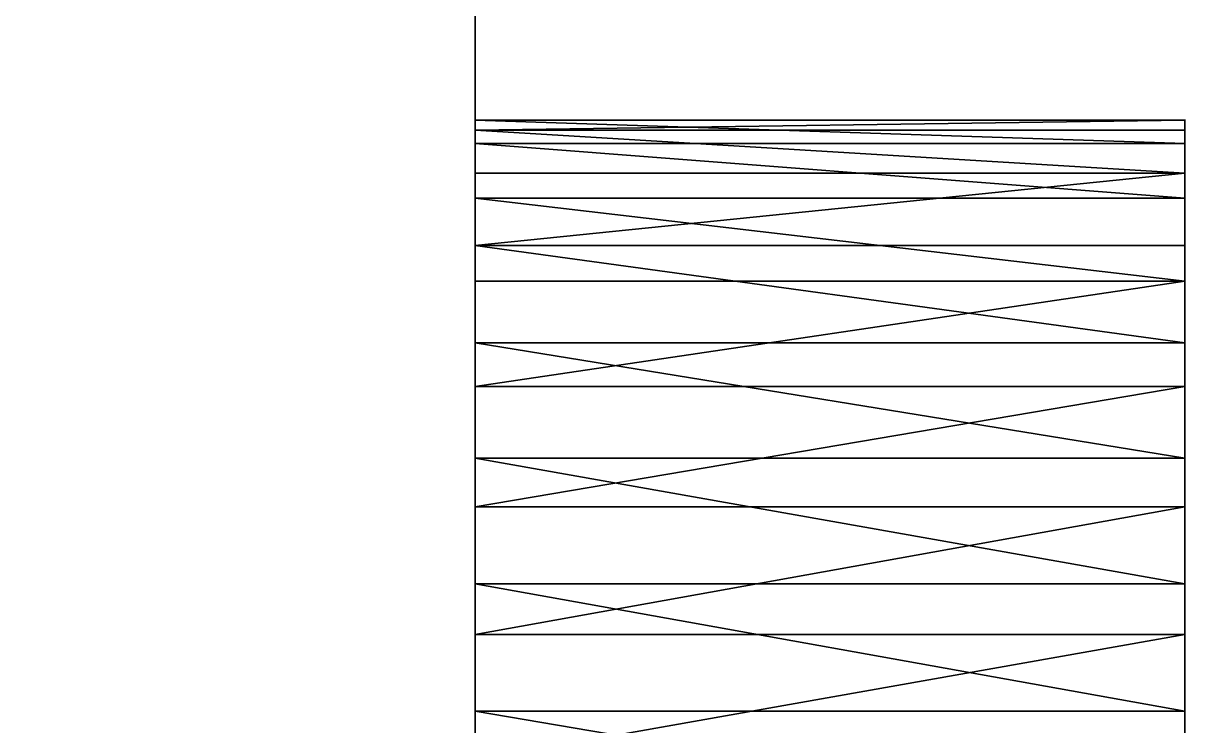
# Model space of a CAD drawing. Extents: x -57 to 38, y -43 to 121.
# Drawn here: x -39.84 to -32.72, y 61.05 to 65.35 of the extents above; entities that cross this region are included whole.
import ezdxf

# ---------------------------------------------------------------- set-up
doc = ezdxf.new("R2010")
doc.units = 0
doc.header["$LTSCALE"] = 25.4
doc.layers.get('0').update_dxf_attribs({"color": 13, "linetype": 'CONTINUOUS'})

# ---------------------------------------------------------------- blocks, each defined once
blk = doc.blocks.new('SERVO_MOTOR')
at = {"color": 0}
for p, q in [((9.35, 22.45, 22.25), (9.35, 22.45, 5)), ((9.35, 22.45, 22.25), (9.35, 22.45, 5)), ((9.35, 19.696, 15.3453), (5, 19.696, 15.3453)), ((9.35, 19.696, 15.3453), (5, 19.696, 15.3453)), ((9.35, 19.634, 16.126), (5, 19.634, 16.126)), ((9.35, 19.634, 16.126), (5, 19.634, 16.126)), ((9.35, 19.5539, 14.5752), (5, 19.5539, 14.5752)), ((9.35, 19.5539, 14.5752), (5, 19.5539, 14.5752)), ((9.35, 19.2173, 13.868), (5, 19.2173, 13.868)), ((9.35, 19.2173, 13.868), (5, 19.2173, 13.868)), ((9.35, 18.7091, 13.2721), (5, 18.7091, 13.2721)), ((9.35, 18.7091, 13.2721), (5, 18.7091, 13.2721)), ((9.35, 18.0641, 12.828), (5, 18.0641, 12.828)), ((9.35, 18.0641, 12.828), (5, 18.0641, 12.828)), ((9.35, 17.326, 12.566), (5, 17.326, 12.566)), ((9.35, 17.326, 12.566), (5, 17.326, 12.566)), ((9.35, 16.5453, 12.504), (5, 16.5453, 12.504)), ((9.35, 16.5453, 12.504), (5, 16.5453, 12.504)), ((9.35, 15.7752, 12.6461), (5, 15.7752, 12.6461)), ((9.35, 15.7752, 12.6461), (5, 15.7752, 12.6461)), ((9.35, 15.068, 12.9827), (5, 15.068, 12.9827)), ((9.35, 15.068, 12.9827), (5, 15.068, 12.9827)), ((9.35, 14.4721, 13.4909), (5, 14.4721, 13.4909)), ((9.35, 14.4721, 13.4909), (5, 14.4721, 13.4909)), ((9.35, 14.028, 14.1359), (5, 14.028, 14.1359)), ((9.35, 14.028, 14.1359), (5, 14.028, 14.1359)), ((9.35, 13.766, 14.874), (5, 13.766, 14.874)), ((9.35, 13.766, 14.874), (5, 13.766, 14.874)), ((9.35, 13.704, 15.6547), (5, 13.704, 15.6547)), ((9.35, 13.704, 15.6547), (5, 13.704, 15.6547)), ((9.35, 10.95, 22.25), (9.35, 10.95, 5)), ((9.35, 10.95, 22.25), (9.35, 10.95, 5))]:
    blk.add_line(p, q, dxfattribs=at)
at = {"color": 250, "extrusion": (1, 0, 0)}
for centre in [(16.7, 15.5, 5), (16.7, 15.5, 5), (16.7, 15.5, 5), (16.7, 15.5, 5), (16.7, 15.5, 5), (16.7, 15.5, 5), (16.7, 15.5, 5), (16.7, 15.5, 5), (16.7, 15.5, 5), (16.7, 15.5, 5), (16.7, 15.5, 5), (16.7, 15.5, 5), (16.7, 15.5, 5), (16.7, 15.5, 5), (16.7, 15.5, 5), (16.7, 15.5, 5), (16.7, 15.5, 5), (16.7, 15.5, 5), (16.7, 15.5, 9.35), (16.7, 15.5, 9.35), (16.7, 15.5, 9.35), (16.7, 15.5, 9.35), (16.7, 15.5, 9.35), (16.7, 15.5, 9.35), (16.7, 15.5, 9.35), (16.7, 15.5, 9.35), (16.7, 15.5, 9.35), (16.7, 15.5, 9.35), (16.7, 15.5, 9.35), (16.7, 15.5, 9.35), (16.7, 15.5, 9.35), (16.7, 15.5, 9.35), (16.7, 15.5, 9.35), (16.7, 15.5, 9.35), (16.7, 15.5, 9.35), (16.7, 15.5, 9.35)]:
    blk.add_arc(centre, 3, 147.0446, 32.86523, dxfattribs=at)
at = {"color": 250}
mesh = blk.add_polyface(dxfattribs=at)
corners = [(5, 11.1459, 23.7382), (5, 11.1459, 20.7618), (5, 10.95, 22.25), (5, 11.7204, 25.125), (5, 11.7204, 19.375), (5, 12.6341, 26.3159), (5, 12.6341, 18.1841), (5, 13.825, 27.2296), (5, 13.825, 17.2704), (5, 14.2, 22.25), (5, 14.2852, 22.897), (5, 15.2118, 27.8041), (5, 14.1827, 17.132), (5, 14.5349, 23.5), (5, 14.9322, 24.0178), (5, 15.45, 24.4151), (5, 16.7, 28), (5, 16.053, 24.6648), (5, 16.7, 24.75), (5, 18.1882, 27.8041), (5, 17.347, 24.6648), (5, 17.95, 24.4151), (5, 18.4678, 24.0178), (5, 19.575, 27.2296), (5, 18.8651, 23.5), (5, 19.1148, 22.897), (5, 19.2, 22.25), (5, 19.1994, 17.1148), (5, 19.1148, 21.603), (5, 19.575, 17.2704), (5, 20.7659, 26.3159), (5, 20.7659, 18.1841), (5, 21.6796, 25.125), (5, 21.6796, 19.375), (5, 22.2541, 23.7382), (5, 22.2541, 20.7618), (5, 22.45, 22.25), (5, 13.8461, 16.4248), (5, 13.766, 14.874), (5, 13.704, 15.6547), (5, 14.028, 14.1359), (5, 14.4721, 13.4909), (5, 14.2852, 21.603), (5, 14.5349, 21), (5, 15.068, 12.9827), (5, 14.9322, 20.4822), (5, 15.45, 20.0849), (5, 15.7752, 12.6461), (5, 16.053, 19.8352), (5, 16.5453, 12.504), (5, 16.7, 19.75), (5, 17.326, 12.566), (5, 17.347, 19.8352), (5, 18.0641, 12.828), (5, 17.95, 20.0849), (5, 18.4678, 20.4822), (5, 18.7091, 13.2721), (5, 18.8651, 21), (5, 19.2173, 13.868), (5, 19.372, 16.8641), (5, 19.5539, 14.5752), (5, 19.634, 16.126), (5, 19.696, 15.3453)]
mesh.append_faces([[corners[k] for k in face] for face in [(0, 1, 2), (35, 34, 36), (37, 38, 39), (60, 61, 62)]], dxfattribs={"vtx0": -1, "color": 250})
mesh.append_faces([[corners[k] for k in face] for face in [(1, 3, 4), (4, 5, 6), (6, 7, 8), (9, 7, 10), (8, 9, 12), (10, 11, 13), (13, 11, 14), (14, 11, 15), (15, 16, 17), (17, 16, 18), (18, 19, 20), (20, 19, 21), (21, 19, 22), (22, 23, 24), (24, 23, 25), (25, 23, 26), (26, 27, 28), (27, 26, 29), (29, 30, 31), (31, 32, 33), (33, 34, 35), (38, 37, 40), (40, 12, 41), (41, 43, 44), (44, 46, 47), (47, 48, 49), (49, 50, 51), (51, 52, 53), (53, 55, 56), (56, 57, 58), (58, 59, 60)]], dxfattribs={"vtx0": -1, "vtx1": -1, "color": 250})
mesh.append_faces([[corners[k] for k in face] for face in [(8, 7, 9), (29, 26, 23), (41, 12, 9), (58, 28, 27)]], dxfattribs={"vtx0": -1, "vtx1": -1, "vtx2": -1, "color": 250})
mesh.append_faces([[corners[k] for k in face] for face in [(1, 0, 3), (4, 3, 5), (6, 5, 7), (10, 7, 11), (15, 11, 16), (18, 16, 19), (22, 19, 23), (29, 23, 30), (31, 30, 32), (33, 32, 34), (40, 37, 12), (41, 9, 42), (41, 42, 43), (44, 43, 45), (44, 45, 46), (47, 46, 48), (49, 48, 50), (51, 50, 52), (53, 52, 54), (53, 54, 55), (56, 55, 57), (58, 57, 28), (58, 27, 59), (60, 59, 61)]], dxfattribs={"vtx0": -1, "vtx2": -1, "color": 250})
mesh = blk.add_polyface(dxfattribs=at)
corners = [(9.35, 13.825, 17.2704), (9.35, 13.704, 15.6547), (9.35, 12.6341, 18.1841), (9.35, 13.8461, 16.4248), (9.35, 14.1827, 17.132), (9.35, 19.575, 17.2704), (9.35, 19.372, 16.8641), (9.35, 19.1994, 17.1148), (9.35, 19.634, 16.126), (9.35, 20.7659, 18.1841), (9.35, 19.696, 15.3453), (9.35, 11.1459, 20.7618), (9.35, 10.95, 5), (9.35, 10.95, 22.25), (9.35, 11.7204, 19.375), (9.35, 14.028, 14.1359), (9.35, 14.4721, 13.4909), (9.35, 22.45, 5), (9.35, 13.766, 14.874), (9.35, 15.068, 12.9827), (9.35, 15.7752, 12.6461), (9.35, 16.5453, 12.504), (9.35, 17.326, 12.566), (9.35, 18.0641, 12.828), (9.35, 18.7091, 13.2721), (9.35, 19.2173, 13.868), (9.35, 19.5539, 14.5752), (9.35, 21.6796, 19.375), (9.35, 22.2541, 20.7618), (9.35, 22.45, 22.25), (9.35, 10.95, 28), (9.35, 11.1459, 23.7382), (9.35, 11.7204, 25.125), (9.35, 12.6341, 26.3159), (9.35, 13.825, 27.2296), (9.35, 15.2118, 27.8041), (9.35, 16.7, 28)]
mesh.append_faces([[corners[k] for k in face] for face in [(3, 0, 4), (5, 6, 7), (11, 12, 13), (17, 28, 29), (30, 31, 13), (35, 30, 36)]], dxfattribs={"vtx0": -1, "color": 250})
mesh.append_faces([[corners[k] for k in face] for face in [(0, 1, 2), (1, 0, 3), (6, 5, 8), (8, 9, 10), (12, 16, 17), (15, 14, 18), (18, 2, 1), (31, 30, 32), (32, 30, 33), (33, 30, 34), (34, 30, 35)]], dxfattribs={"vtx0": -1, "vtx1": -1, "color": 250})
mesh.append_faces([[corners[k] for k in face] for face in [(12, 14, 15), (17, 10, 9)]], dxfattribs={"vtx0": -1, "vtx1": -1, "vtx2": -1, "color": 250})
mesh.append_faces([[corners[k] for k in face] for face in [(8, 5, 9), (12, 11, 14), (12, 15, 16), (18, 14, 2), (17, 16, 19), (17, 19, 20), (17, 20, 21), (17, 21, 22), (17, 22, 23), (17, 23, 24), (17, 24, 25), (17, 25, 26), (17, 26, 10), (17, 9, 27), (17, 27, 28)]], dxfattribs={"vtx0": -1, "vtx2": -1, "color": 250})
mesh = blk.add_polyface(dxfattribs=at)
corners = [(12, 22.45, 33), (14, 22.45, 28), (12, 22.45, 28), (14, 22.45, 33), (12, 22.45, 5), (14, 22.45), (12, 22.45), (14, 22.45, 5), (9.35, 22.45, 5), (29, 22.45, 5), (9.35, 22.45, 22.25), (29, 22.45, 24), (9.35, 22.45, 28), (26, 22.45, 28)]
mesh.append_faces([[corners[k] for k in face] for face in [(1, 0, 3), (4, 5, 6)]], dxfattribs={"vtx0": -1, "color": 250})
mesh.append_faces([[corners[k] for k in face] for face in [(0, 1, 2), (5, 4, 7), (7, 8, 9), (9, 10, 11), (11, 12, 13), (13, 2, 1)]], dxfattribs={"vtx0": -1, "vtx1": -1, "color": 250})
mesh.append_faces([[corners[k] for k in face] for face in [(7, 4, 8), (9, 8, 10), (11, 10, 12), (13, 12, 2)]], dxfattribs={"vtx0": -1, "vtx2": -1, "color": 250})
mesh = blk.add_polyface(dxfattribs=at)
corners = [(5, 19.696, 15.3453), (9.35, 19.5539, 14.5752), (5, 19.5539, 14.5752), (9.35, 19.696, 15.3453)]
mesh.append_faces([[corners[k] for k in face] for face in [(0, 1, 2), (1, 0, 3)]], dxfattribs={"vtx0": -1, "color": 250})
mesh = blk.add_polyface(dxfattribs=at)
corners = [(5, 19.634, 16.126), (9.35, 19.696, 15.3453), (5, 19.696, 15.3453), (9.35, 19.634, 16.126)]
mesh.append_faces([[corners[k] for k in face] for face in [(0, 1, 2), (1, 0, 3)]], dxfattribs={"vtx0": -1, "color": 250})
mesh = blk.add_polyface(dxfattribs=at)
corners = [(5, 19.372, 16.8641), (9.35, 19.634, 16.126), (5, 19.634, 16.126), (9.35, 19.372, 16.8641)]
mesh.append_faces([[corners[k] for k in face] for face in [(0, 1, 2), (1, 0, 3)]], dxfattribs={"vtx0": -1, "color": 250})
mesh = blk.add_polyface(dxfattribs=at)
corners = [(5, 19.5539, 14.5752), (9.35, 19.2173, 13.868), (5, 19.2173, 13.868), (9.35, 19.5539, 14.5752)]
mesh.append_faces([[corners[k] for k in face] for face in [(0, 1, 2), (1, 0, 3)]], dxfattribs={"vtx0": -1, "color": 250})
mesh = blk.add_polyface(dxfattribs=at)
corners = [(5, 19.2173, 13.868), (9.35, 18.7091, 13.2721), (5, 18.7091, 13.2721), (9.35, 19.2173, 13.868)]
mesh.append_faces([[corners[k] for k in face] for face in [(0, 1, 2), (1, 0, 3)]], dxfattribs={"vtx0": -1, "color": 250})
mesh = blk.add_polyface(dxfattribs=at)
corners = [(9.35, 18.7091, 13.2721), (5, 18.0641, 12.828), (5, 18.7091, 13.2721), (9.35, 18.0641, 12.828)]
mesh.append_faces([[corners[k] for k in face] for face in [(0, 1, 2), (1, 0, 3)]], dxfattribs={"vtx0": -1, "color": 250})
mesh = blk.add_polyface(dxfattribs=at)
corners = [(5, 18.0641, 12.828), (9.35, 17.326, 12.566), (5, 17.326, 12.566), (9.35, 18.0641, 12.828)]
mesh.append_faces([[corners[k] for k in face] for face in [(0, 1, 2), (1, 0, 3)]], dxfattribs={"vtx0": -1, "color": 250})
mesh = blk.add_polyface(dxfattribs=at)
corners = [(9.35, 17.326, 12.566), (5, 16.5453, 12.504), (5, 17.326, 12.566), (9.35, 16.5453, 12.504)]
mesh.append_faces([[corners[k] for k in face] for face in [(0, 1, 2), (1, 0, 3)]], dxfattribs={"vtx0": -1, "color": 250})
mesh = blk.add_polyface(dxfattribs=at)
corners = [(9.35, 16.5453, 12.504), (5, 15.7752, 12.6461), (5, 16.5453, 12.504), (9.35, 15.7752, 12.6461)]
mesh.append_faces([[corners[k] for k in face] for face in [(0, 1, 2), (1, 0, 3)]], dxfattribs={"vtx0": -1, "color": 250})
mesh = blk.add_polyface(dxfattribs=at)
corners = [(9.35, 15.7752, 12.6461), (5, 15.068, 12.9827), (5, 15.7752, 12.6461), (9.35, 15.068, 12.9827)]
mesh.append_faces([[corners[k] for k in face] for face in [(0, 1, 2), (1, 0, 3)]], dxfattribs={"vtx0": -1, "color": 250})
mesh = blk.add_polyface(dxfattribs=at)
corners = [(9.35, 15.068, 12.9827), (5, 14.4721, 13.4909), (5, 15.068, 12.9827), (9.35, 14.4721, 13.4909)]
mesh.append_faces([[corners[k] for k in face] for face in [(0, 1, 2), (1, 0, 3)]], dxfattribs={"vtx0": -1, "color": 250})
mesh = blk.add_polyface(dxfattribs=at)
corners = [(9.35, 14.028, 14.1359), (5, 14.4721, 13.4909), (9.35, 14.4721, 13.4909), (5, 14.028, 14.1359)]
mesh.append_faces([[corners[k] for k in face] for face in [(0, 1, 2), (1, 0, 3)]], dxfattribs={"vtx0": -1, "color": 250})
mesh = blk.add_polyface(dxfattribs=at)
corners = [(9.35, 13.766, 14.874), (5, 14.028, 14.1359), (9.35, 14.028, 14.1359), (5, 13.766, 14.874)]
mesh.append_faces([[corners[k] for k in face] for face in [(0, 1, 2), (1, 0, 3)]], dxfattribs={"vtx0": -1, "color": 250})
mesh = blk.add_polyface(dxfattribs=at)
corners = [(9.35, 13.8461, 16.4248), (5, 13.704, 15.6547), (9.35, 13.704, 15.6547), (5, 13.8461, 16.4248)]
mesh.append_faces([[corners[k] for k in face] for face in [(0, 1, 2), (1, 0, 3)]], dxfattribs={"vtx0": -1, "color": 250})
mesh = blk.add_polyface(dxfattribs=at)
corners = [(9.35, 13.704, 15.6547), (5, 13.766, 14.874), (9.35, 13.766, 14.874), (5, 13.704, 15.6547)]
mesh.append_faces([[corners[k] for k in face] for face in [(0, 1, 2), (1, 0, 3)]], dxfattribs={"vtx0": -1, "color": 250})
mesh = blk.add_polyface(dxfattribs=at)
corners = [(14, 10.95, 33), (12, 10.95, 28), (14, 10.95, 28), (12, 10.95, 33), (14, 10.95, 5), (12, 10.95), (14, 10.95), (12, 10.95, 5), (29, 10.95, 5), (9.35, 10.95, 5), (29, 10.95, 24), (9.35, 10.95, 22.25), (9.35, 10.95, 28), (26, 10.95, 28)]
mesh.append_faces([[corners[k] for k in face] for face in [(1, 0, 3), (4, 5, 6)]], dxfattribs={"vtx0": -1, "color": 250})
mesh.append_faces([[corners[k] for k in face] for face in [(0, 1, 2), (5, 4, 7), (7, 8, 9), (9, 10, 11), (11, 10, 12), (12, 2, 1)]], dxfattribs={"vtx0": -1, "vtx1": -1, "color": 250})
mesh.append_faces([[corners[k] for k in face] for face in [(7, 4, 8), (9, 8, 10), (12, 10, 13), (12, 13, 2)]], dxfattribs={"vtx0": -1, "vtx2": -1, "color": 250})

msp = doc.modelspace()

# ---------------------------------------------------------------- block references
at = {"color": 0, "extrusion": (7.07767e-16, -1, -4.77396e-15), "rotation": 180}
msp.add_blockref('SERVO_MOTOR', (-27.7175, 0.45, -77.2605), dxfattribs=at)

doc.saveas('drawing.dxf')
